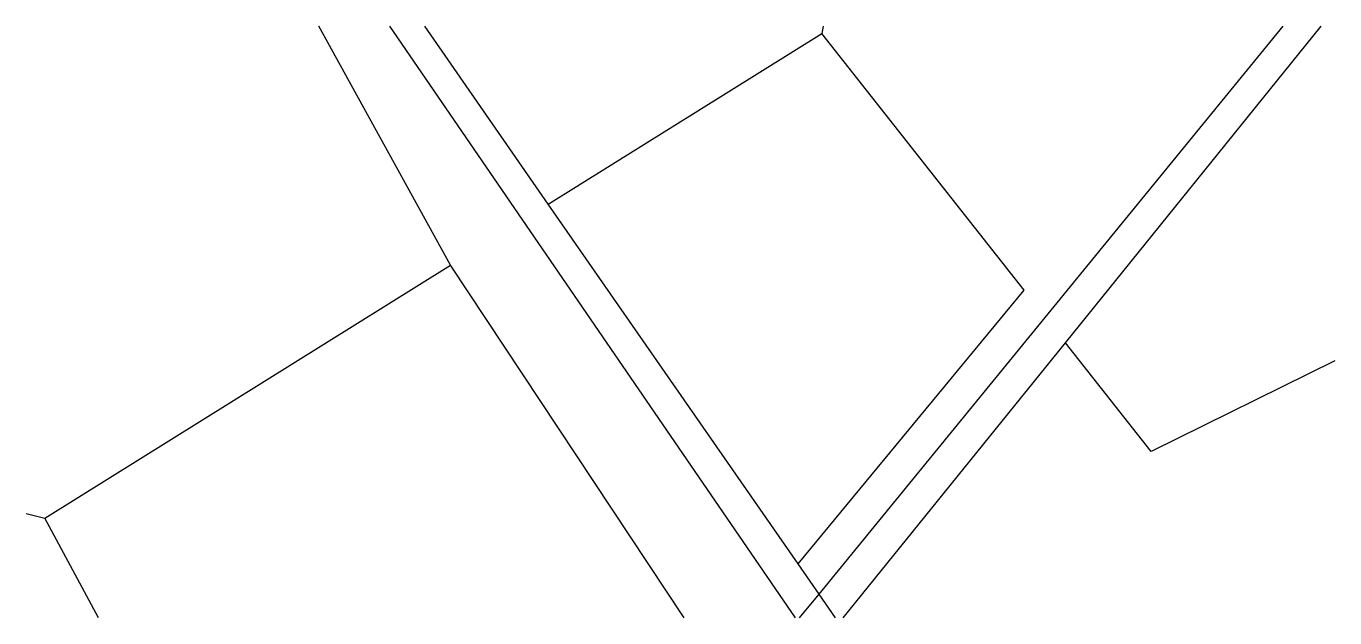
# Model space of a CAD drawing. Header units: millimetres. Extents: x -182 to 182, y -82 to 82.
import ezdxf

# ---------------------------------------------------------------- set-up
doc = ezdxf.new("R2010")
doc.units = ezdxf.units.MM

msp = doc.modelspace()

# ---------------------------------------------------------------- linework, layer by layer
for p, q in [((-64.17, 15.85), (-100.9, 82.47)), ((32.09, -82.47), (-81.1, 82.47)), ((-36.89, 32.87), (-71.34, 82.47)), ((-36.89, 32.87), (39.37, 80.45)), ((38.64, -75.86), (168.03, 82.47)), ((39.81, 82.47), (39.37, 80.45)), ((95.83, 8.84), (39.37, 80.45)), ((107.37, -5.8), (178.7, 82.47)), ((32.77, -67.42), (-36.89, 32.87)), ((-177.29, -54.73), (-64.17, 15.85)), ((1, -82.47), (-64.17, 15.85)), ((32.77, -67.42), (95.83, 8.84)), ((45.41, -82.47), (107.37, -5.8)), ((131.22, -36.06), (107.37, -5.8)), ((182.48, -10.87), (131.22, -36.06)), ((-182.48, -53.39), (-177.29, -54.73)), ((-162.31, -82.47), (-177.29, -54.73)), ((38.64, -75.86), (32.77, -67.42)), ((33.23, -82.47), (38.64, -75.86)), ((43.23, -82.47), (38.64, -75.86))]:
    msp.add_line(p, q)

doc.saveas('drawing.dxf')
